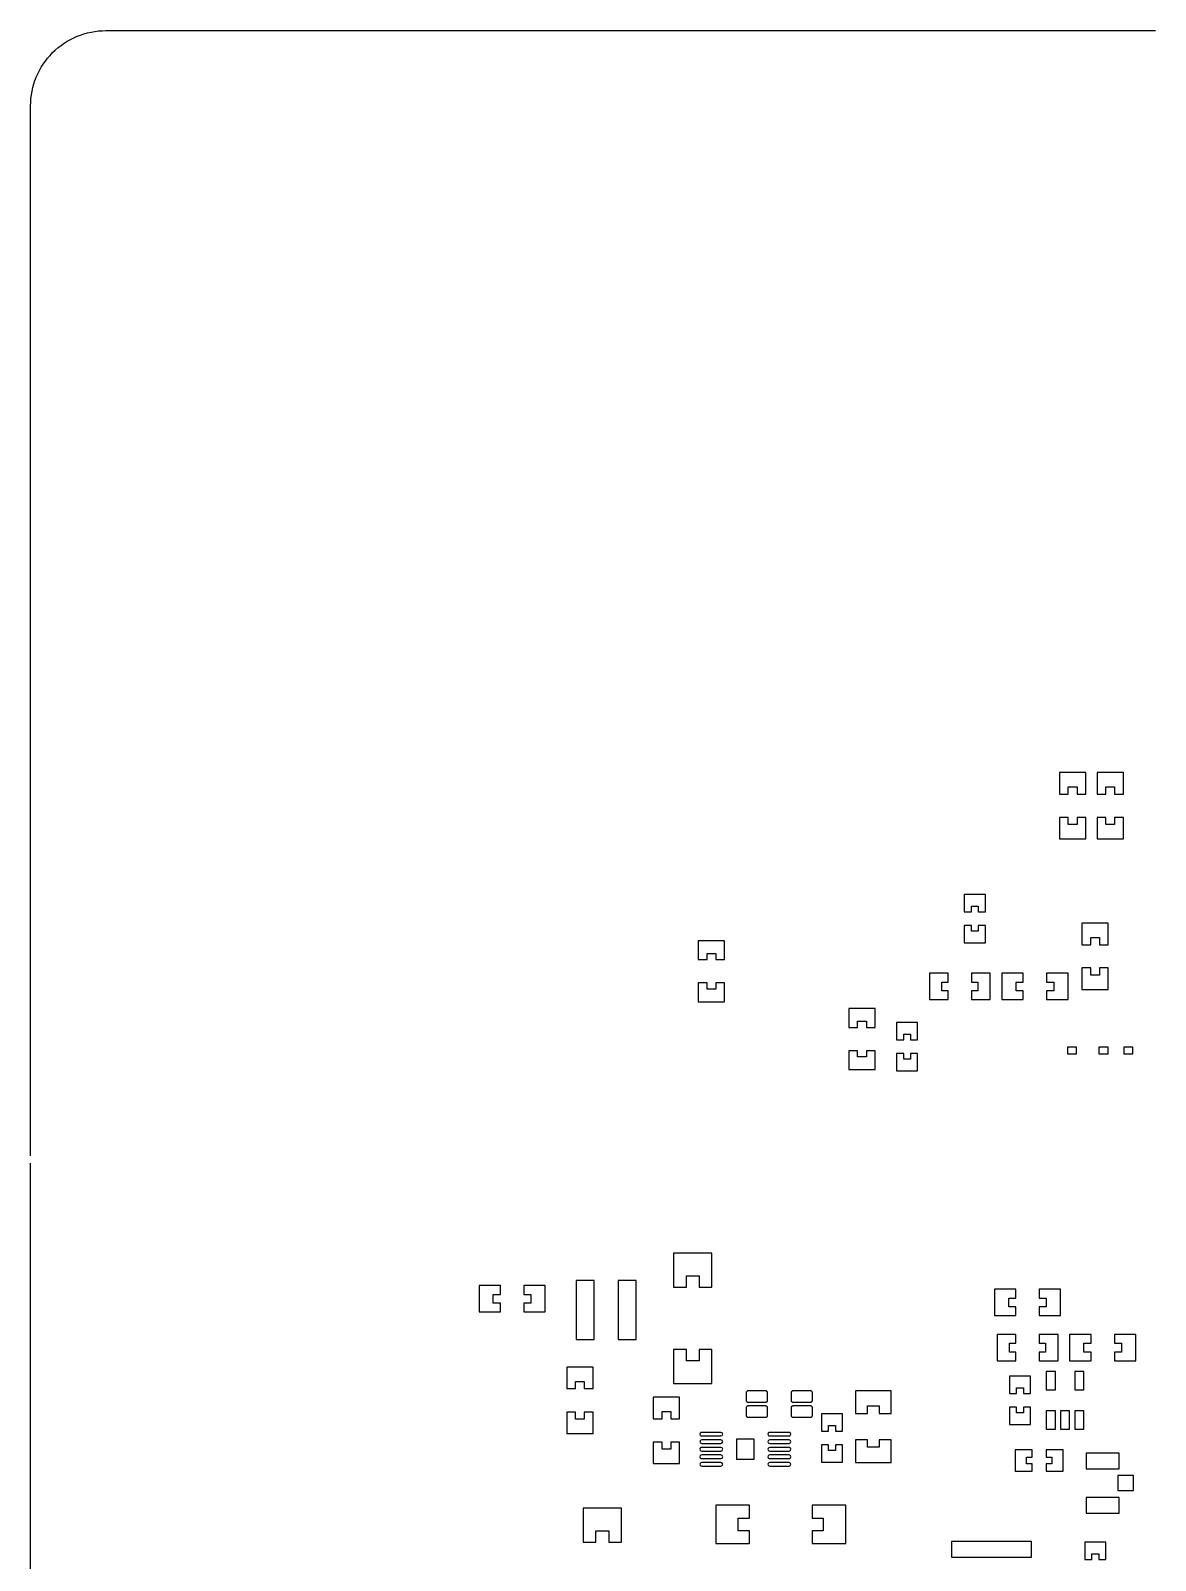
# Model space of a CAD drawing. Extents: x -75 to 75, y -125 to 75.
# Drawn here: x -75 to -0.3, y -26.6 to 75 of the extents above; entities that cross this region are included whole.
import ezdxf

# ---------------------------------------------------------------- set-up
doc = ezdxf.new("R2010")
doc.units = 0
doc.header["$MEASUREMENT"] = 0
doc.layers.get('0').update_dxf_attribs({"linetype": 'CONTINUOUS'})

msp = doc.modelspace()

# ---------------------------------------------------------------- linework, layer by layer
for points in [[(-75.00042, 69.999702, -0.414214), (-70.000425, 74.999712), (-70.000425, 74.999712), (-0.250414, 74.999712)], [(-0.250414, -75.000293), (-70.000425, -75.000293), (-70.000425, -75.000293, -0.414214), (-75.00042, -70.000298), (-75.00042, -70.000298), (-75.00042, -0.250297)], [(-26.16, -16.37), (-27.32, -16.37), (-27.32, -16.37), (-27.33, -16.38), (-27.33, -16.38), (-27.34, -16.38), (-27.34, -16.38), (-27.36, -16.38), (-27.36, -16.38), (-27.37, -16.39), (-27.37, -16.39), (-27.38, -16.39), (-27.38, -16.39), (-27.39, -16.4), (-27.39, -16.4), (-27.41, -16.41), (-27.41, -16.41), (-27.43, -16.43), (-27.43, -16.43), (-27.43, -16.44), (-27.43, -16.44), (-27.44, -16.46), (-27.44, -16.46), (-27.44, -16.47), (-27.44, -16.47), (-27.45, -16.48), (-27.45, -16.48), (-27.45, -16.49), (-27.45, -16.49), (-27.45, -16.51), (-27.45, -16.51), (-27.45, -16.99), (-27.45, -16.99), (-27.45, -17.01), (-27.45, -17.01), (-27.45, -17.02), (-27.45, -17.02), (-27.44, -17.03), (-27.44, -17.03), (-27.44, -17.04), (-27.44, -17.04), (-27.43, -17.06), (-27.43, -17.06), (-27.43, -17.07), (-27.43, -17.07), (-27.41, -17.09), (-27.41, -17.09), (-27.39, -17.1), (-27.39, -17.1), (-27.38, -17.11), (-27.38, -17.11), (-27.37, -17.12), (-27.37, -17.12), (-27.36, -17.12), (-27.36, -17.12), (-27.34, -17.12), (-27.34, -17.12), (-27.33, -17.12), (-27.33, -17.12), (-27.32, -17.12), (-27.32, -17.12), (-26.74, -17.12), (-26.74, -17.12, 0.006667), (-26.74, -17.13), (-26.74, -17.13), (-26.74, -17.12), (-26.74, -17.12), (-26.16, -17.12), (-26.16, -17.12), (-26.14, -17.12), (-26.14, -17.12), (-26.13, -17.12), (-26.13, -17.12), (-26.12, -17.12), (-26.12, -17.12), (-26.11, -17.12), (-26.11, -17.12), (-26.09, -17.11), (-26.09, -17.11), (-26.08, -17.1), (-26.08, -17.1), (-26.06, -17.09), (-26.06, -17.09), (-26.05, -17.07), (-26.05, -17.07), (-26.04, -17.06), (-26.04, -17.06), (-26.03, -17.04), (-26.03, -17.04), (-26.03, -17.03), (-26.03, -17.03), (-26.03, -17.02), (-26.03, -17.02), (-26.03, -17.01), (-26.03, -17.01), (-26.02, -16.99), (-26.02, -16.99), (-26.02, -16.51), (-26.02, -16.51), (-26.03, -16.49), (-26.03, -16.49), (-26.03, -16.48), (-26.03, -16.48), (-26.03, -16.47), (-26.03, -16.47), (-26.03, -16.46), (-26.03, -16.46), (-26.04, -16.44), (-26.04, -16.44), (-26.05, -16.43), (-26.05, -16.43), (-26.06, -16.41), (-26.06, -16.41), (-26.08, -16.4), (-26.08, -16.4), (-26.09, -16.39), (-26.09, -16.39), (-26.11, -16.39), (-26.11, -16.39), (-26.12, -16.38), (-26.12, -16.38), (-26.13, -16.38), (-26.13, -16.38), (-26.14, -16.38), (-26.14, -16.38), (-26.16, -16.37)], [(-23.17, -16.37), (-24.33, -16.37), (-24.33, -16.37), (-24.34, -16.38), (-24.34, -16.38), (-24.36, -16.38), (-24.36, -16.38), (-24.37, -16.38), (-24.37, -16.38), (-24.38, -16.39), (-24.38, -16.39), (-24.39, -16.39), (-24.39, -16.39), (-24.4, -16.4), (-24.4, -16.4), (-24.41, -16.4), (-24.41, -16.4), (-24.42, -16.41), (-24.42, -16.41), (-24.43, -16.42), (-24.43, -16.42), (-24.44, -16.43), (-24.44, -16.43), (-24.45, -16.44), (-24.45, -16.44), (-24.45, -16.46), (-24.45, -16.46), (-24.46, -16.47), (-24.46, -16.47), (-24.46, -16.48), (-24.46, -16.48), (-24.46, -16.49), (-24.46, -16.49), (-24.46, -16.51), (-24.46, -16.51), (-24.46, -16.99), (-24.46, -16.99), (-24.46, -17.01), (-24.46, -17.01), (-24.46, -17.02), (-24.46, -17.02), (-24.46, -17.03), (-24.46, -17.03), (-24.45, -17.04), (-24.45, -17.04), (-24.45, -17.06), (-24.45, -17.06), (-24.44, -17.07), (-24.44, -17.07), (-24.43, -17.08), (-24.43, -17.08), (-24.42, -17.09), (-24.42, -17.09), (-24.41, -17.09), (-24.41, -17.09), (-24.4, -17.1), (-24.4, -17.1), (-24.39, -17.11), (-24.39, -17.11), (-24.38, -17.12), (-24.38, -17.12), (-24.37, -17.12), (-24.37, -17.12), (-24.36, -17.12), (-24.36, -17.12), (-24.34, -17.12), (-24.34, -17.12), (-24.33, -17.12), (-24.33, -17.12), (-23.75, -17.12), (-23.75, -17.12, 0.006667), (-23.75, -17.13), (-23.75, -17.13), (-23.75, -17.12), (-23.75, -17.12), (-23.17, -17.12), (-23.17, -17.12), (-23.16, -17.12), (-23.16, -17.12), (-23.14, -17.12), (-23.14, -17.12), (-23.13, -17.12), (-23.13, -17.12), (-23.12, -17.12), (-23.12, -17.12), (-23.11, -17.11), (-23.11, -17.11), (-23.1, -17.1), (-23.1, -17.1), (-23.08, -17.09), (-23.08, -17.09), (-23.07, -17.08), (-23.07, -17.08), (-23.06, -17.07), (-23.06, -17.07), (-23.05, -17.06), (-23.05, -17.06), (-23.05, -17.04), (-23.05, -17.04), (-23.04, -17.03), (-23.04, -17.03), (-23.04, -17.02), (-23.04, -17.02), (-23.04, -17.01), (-23.04, -17.01), (-23.04, -16.99), (-23.04, -16.99), (-23.04, -16.51), (-23.04, -16.51), (-23.04, -16.49), (-23.04, -16.49), (-23.04, -16.48), (-23.04, -16.48), (-23.04, -16.47), (-23.04, -16.47), (-23.05, -16.46), (-23.05, -16.46), (-23.05, -16.44), (-23.05, -16.44), (-23.06, -16.43), (-23.06, -16.43), (-23.07, -16.42), (-23.07, -16.42), (-23.08, -16.41), (-23.08, -16.41), (-23.08, -16.4), (-23.08, -16.4), (-23.1, -16.4), (-23.1, -16.4), (-23.11, -16.39), (-23.11, -16.39), (-23.12, -16.39), (-23.12, -16.39), (-23.13, -16.38), (-23.13, -16.38), (-23.14, -16.38), (-23.14, -16.38), (-23.16, -16.38), (-23.16, -16.38), (-23.17, -16.37)], [(-29.12, -18.37, 1), (-29.12, -18.13), (-29.12, -18.13), (-30.4, -18.13), (-30.4, -18.13, 1.042534), (-30.4, -18.37), (-30.4, -18.37), (-29.12, -18.37)], [(-24.6, -18.37, 1.03388), (-24.6, -18.13), (-24.6, -18.13), (-25.88, -18.13), (-25.88, -18.13, 1.008376), (-25.88, -18.37), (-25.88, -18.37), (-24.6, -18.37)], [(-29.12, -18.87, 1), (-29.12, -18.63), (-29.12, -18.63), (-30.4, -18.63), (-30.4, -18.63, 1.042534), (-30.4, -18.87), (-30.4, -18.87), (-29.12, -18.87)], [(-29.12, -19.37, 1), (-29.12, -19.13), (-29.12, -19.13), (-30.4, -19.13), (-30.4, -19.13, 1.042534), (-30.4, -19.37), (-30.4, -19.37), (-29.12, -19.37)], [(-24.6, -18.87, 1.03388), (-24.6, -18.63), (-24.6, -18.63), (-25.88, -18.63), (-25.88, -18.63, 1.008376), (-25.88, -18.87), (-25.88, -18.87), (-24.6, -18.87)], [(-24.6, -19.37, 1.03388), (-24.6, -19.13), (-24.6, -19.13), (-25.88, -19.13), (-25.88, -19.13, 1.008376), (-25.88, -19.37), (-25.88, -19.37), (-24.6, -19.37)], [(-29.12, -19.87, 1), (-29.12, -19.63), (-29.12, -19.63), (-30.4, -19.63), (-30.4, -19.63, 1.042534), (-30.4, -19.87), (-30.4, -19.87), (-29.12, -19.87)], [(-29.12, -20.37, 1), (-29.12, -20.13), (-29.12, -20.13), (-30.4, -20.13), (-30.4, -20.13, 1.042534), (-30.4, -20.37), (-30.4, -20.37), (-29.12, -20.37)], [(-24.6, -19.87, 1.03388), (-24.6, -19.63), (-24.6, -19.63), (-25.88, -19.63), (-25.88, -19.63, 1.008376), (-25.88, -19.87), (-25.88, -19.87), (-24.6, -19.87)], [(-24.6, -20.37, 1.03388), (-24.6, -20.13), (-24.6, -20.13), (-25.88, -20.13), (-25.88, -20.13, 1.008376), (-25.88, -20.37), (-25.88, -20.37), (-24.6, -20.37)]]:
    msp.add_lwpolyline(points, format="xyb")
for points in [[(-75.00042, 0.249696), (-75.00042, 69.999702)], [(-4.88, 25.7), (-6.62, 25.7), (-6.62, 25.7), (-6.62, 24.27), (-6.62, 24.27), (-6.04, 24.27), (-6.04, 24.27), (-6.04, 24.75), (-6.04, 24.75), (-5.46, 24.75), (-5.46, 24.75), (-5.46, 24.27), (-5.46, 24.27), (-4.88, 24.27), (-4.88, 24.27), (-4.88, 25.7)], [(-2.37, 25.7), (-4.12, 25.7), (-4.12, 25.7), (-4.12, 24.27), (-4.12, 24.27), (-3.54, 24.27), (-3.54, 24.27), (-3.54, 24.75), (-3.54, 24.75), (-2.96, 24.75), (-2.96, 24.75), (-2.96, 24.27), (-2.96, 24.27), (-2.37, 24.27), (-2.37, 24.27), (-2.37, 25.7)], [(-4.88, 22.72), (-5.46, 22.72), (-5.46, 22.72), (-5.46, 22.25), (-5.46, 22.25), (-6.04, 22.25), (-6.04, 22.25), (-6.04, 22.72), (-6.04, 22.72), (-6.62, 22.72), (-6.62, 22.72), (-6.62, 21.3), (-6.62, 21.3), (-4.88, 21.3), (-4.88, 21.3), (-4.88, 22.72)], [(-2.37, 22.72), (-2.96, 22.72), (-2.96, 22.72), (-2.96, 22.25), (-2.96, 22.25), (-3.54, 22.25), (-3.54, 22.25), (-3.54, 22.72), (-3.54, 22.72), (-4.12, 22.72), (-4.12, 22.72), (-4.12, 21.3), (-4.12, 21.3), (-2.37, 21.3), (-2.37, 21.3), (-2.37, 22.72)], [(-11.55, 17.6), (-12.95, 17.6), (-12.95, 17.6), (-12.95, 16.45), (-12.95, 16.45), (-12.48, 16.45), (-12.48, 16.45), (-12.48, 16.83), (-12.48, 16.83), (-12.02, 16.83), (-12.02, 16.83), (-12.02, 16.45), (-12.02, 16.45), (-11.55, 16.45), (-11.55, 16.45), (-11.55, 17.6)], [(-11.55, 15.55), (-12.02, 15.55), (-12.02, 15.55), (-12.02, 15.17), (-12.02, 15.17), (-12.48, 15.17), (-12.48, 15.17), (-12.48, 15.55), (-12.48, 15.55), (-12.95, 15.55), (-12.95, 15.55), (-12.95, 14.4), (-12.95, 14.4), (-11.55, 14.4), (-11.55, 14.4), (-11.55, 15.55)], [(-3.38, 15.7), (-5.13, 15.7), (-5.13, 15.7), (-5.13, 14.27), (-5.13, 14.27), (-4.54, 14.27), (-4.54, 14.27), (-4.54, 14.75), (-4.54, 14.75), (-3.96, 14.75), (-3.96, 14.75), (-3.96, 14.27), (-3.96, 14.27), (-3.38, 14.27), (-3.38, 14.27), (-3.38, 15.7)], [(-28.88, 14.53), (-30.63, 14.53), (-30.63, 14.53), (-30.63, 13.28), (-30.63, 13.28), (-30.04, 13.28), (-30.04, 13.28), (-30.04, 13.69), (-30.04, 13.69), (-29.46, 13.69), (-29.46, 13.69), (-29.46, 13.28), (-29.46, 13.28), (-28.88, 13.28), (-28.88, 13.28), (-28.88, 14.53)], [(-14.02, 12.37), (-15.27, 12.37), (-15.27, 12.37), (-15.27, 10.63), (-15.27, 10.63), (-14.02, 10.63), (-14.02, 10.63), (-14.02, 11.21), (-14.02, 11.21), (-14.44, 11.21), (-14.44, 11.21), (-14.44, 11.79), (-14.44, 11.79), (-14.02, 11.79), (-14.02, 11.79), (-14.02, 12.37)], [(-11.23, 12.37), (-12.47, 12.37), (-12.47, 12.37), (-12.47, 11.79), (-12.47, 11.79), (-12.06, 11.79), (-12.06, 11.79), (-12.06, 11.21), (-12.06, 11.21), (-12.47, 11.21), (-12.47, 11.21), (-12.47, 10.63), (-12.47, 10.63), (-11.23, 10.63), (-11.23, 10.63), (-11.23, 12.37)], [(-9.03, 12.37), (-10.45, 12.37), (-10.45, 12.37), (-10.45, 10.63), (-10.45, 10.63), (-9.03, 10.63), (-9.03, 10.63), (-9.03, 11.21), (-9.03, 11.21), (-9.5, 11.21), (-9.5, 11.21), (-9.5, 11.79), (-9.5, 11.79), (-9.03, 11.79), (-9.03, 11.79), (-9.03, 12.37)], [(-6.05, 12.37), (-7.48, 12.37), (-7.48, 12.37), (-7.48, 11.79), (-7.48, 11.79), (-7, 11.79), (-7, 11.79), (-7, 11.21), (-7, 11.21), (-7.48, 11.21), (-7.48, 11.21), (-7.48, 10.63), (-7.48, 10.63), (-6.05, 10.63), (-6.05, 10.63), (-6.05, 12.37)], [(-3.38, 12.73), (-3.96, 12.73), (-3.96, 12.73), (-3.96, 12.25), (-3.96, 12.25), (-4.54, 12.25), (-4.54, 12.25), (-4.54, 12.73), (-4.54, 12.73), (-5.13, 12.73), (-5.13, 12.73), (-5.13, 11.3), (-5.13, 11.3), (-3.38, 11.3), (-3.38, 11.3), (-3.38, 12.73)], [(-28.88, 11.73), (-29.46, 11.73), (-29.46, 11.73), (-29.46, 11.31), (-29.46, 11.31), (-30.04, 11.31), (-30.04, 11.31), (-30.04, 11.73), (-30.04, 11.73), (-30.63, 11.73), (-30.63, 11.73), (-30.63, 10.48), (-30.63, 10.48), (-28.88, 10.48), (-28.88, 10.48), (-28.88, 11.73)], [(-18.87, 10.03), (-20.63, 10.03), (-20.63, 10.03), (-20.63, 8.77), (-20.63, 8.77), (-20.04, 8.77), (-20.04, 8.77), (-20.04, 9.19), (-20.04, 9.19), (-19.46, 9.19), (-19.46, 9.19), (-19.46, 8.77), (-19.46, 8.77), (-18.87, 8.77), (-18.87, 8.77), (-18.87, 10.03)], [(-16.05, 9.1), (-17.45, 9.1), (-17.45, 9.1), (-17.45, 7.95), (-17.45, 7.95), (-16.98, 7.95), (-16.98, 7.95), (-16.98, 8.33), (-16.98, 8.33), (-16.52, 8.33), (-16.52, 8.33), (-16.52, 7.95), (-16.52, 7.95), (-16.05, 7.95), (-16.05, 7.95), (-16.05, 9.1)], [(-18.87, 7.22), (-19.46, 7.22), (-19.46, 7.22), (-19.46, 6.81), (-19.46, 6.81), (-20.04, 6.81), (-20.04, 6.81), (-20.04, 7.22), (-20.04, 7.22), (-20.63, 7.22), (-20.63, 7.22), (-20.63, 5.98), (-20.63, 5.98), (-18.87, 5.98), (-18.87, 5.98), (-18.87, 7.22)], [(-5.5, 7.47), (-6.1, 7.47), (-6.1, 7.47), (-6.1, 7.03), (-6.1, 7.03), (-5.5, 7.03), (-5.5, 7.03), (-5.5, 7.47)], [(-3.4, 7.47), (-4, 7.47), (-4, 7.47), (-4, 7.03), (-4, 7.03), (-3.4, 7.03), (-3.4, 7.03), (-3.4, 7.47)], [(-1.75, 7.47), (-2.35, 7.47), (-2.35, 7.47), (-2.35, 7.03), (-2.35, 7.03), (-1.75, 7.03), (-1.75, 7.03), (-1.75, 7.47)], [(-16.05, 7.05), (-16.52, 7.05), (-16.52, 7.05), (-16.52, 6.67), (-16.52, 6.67), (-16.98, 6.67), (-16.98, 6.67), (-16.98, 7.05), (-16.98, 7.05), (-17.45, 7.05), (-17.45, 7.05), (-17.45, 5.9), (-17.45, 5.9), (-16.05, 5.9), (-16.05, 5.9), (-16.05, 7.05)], [(-29.73, -6.23), (-32.27, -6.23), (-32.27, -6.23), (-32.27, -8.48), (-32.27, -8.48), (-31.42, -8.48), (-31.42, -8.48), (-31.42, -7.72), (-31.42, -7.72), (-30.57, -7.72), (-30.57, -7.72), (-30.57, -8.48), (-30.57, -8.48), (-29.73, -8.48), (-29.73, -8.48), (-29.73, -6.23)], [(-37.55, -8.05), (-38.75, -8.05), (-38.75, -8.05), (-38.75, -11.95), (-38.75, -11.95), (-37.55, -11.95), (-37.55, -11.95), (-37.55, -8.05)], [(-34.75, -8.05), (-35.95, -8.05), (-35.95, -8.05), (-35.95, -11.95), (-35.95, -11.95), (-34.75, -11.95), (-34.75, -11.95), (-34.75, -8.05)], [(-43.77, -8.38), (-45.2, -8.38), (-45.2, -8.38), (-45.2, -10.13), (-45.2, -10.13), (-43.77, -10.13), (-43.77, -10.13), (-43.77, -9.54), (-43.77, -9.54), (-44.25, -9.54), (-44.25, -9.54), (-44.25, -8.96), (-44.25, -8.96), (-43.77, -8.96), (-43.77, -8.96), (-43.77, -8.38)], [(-40.8, -8.38), (-42.22, -8.38), (-42.22, -8.38), (-42.22, -8.96), (-42.22, -8.96), (-41.75, -8.96), (-41.75, -8.96), (-41.75, -9.54), (-41.75, -9.54), (-42.22, -9.54), (-42.22, -9.54), (-42.22, -10.13), (-42.22, -10.13), (-40.8, -10.13), (-40.8, -10.13), (-40.8, -8.38)], [(-9.53, -8.62), (-10.95, -8.62), (-10.95, -8.62), (-10.95, -10.37), (-10.95, -10.37), (-9.53, -10.37), (-9.53, -10.37), (-9.53, -9.79), (-9.53, -9.79), (-10, -9.79), (-10, -9.79), (-10, -9.21), (-10, -9.21), (-9.53, -9.21), (-9.53, -9.21), (-9.53, -8.62)], [(-6.55, -8.62), (-7.97, -8.62), (-7.97, -8.62), (-7.97, -9.21), (-7.97, -9.21), (-7.5, -9.21), (-7.5, -9.21), (-7.5, -9.79), (-7.5, -9.79), (-7.97, -9.79), (-7.97, -9.79), (-7.97, -10.37), (-7.97, -10.37), (-6.55, -10.37), (-6.55, -10.37), (-6.55, -8.62)], [(-9.53, -11.63), (-10.77, -11.63), (-10.77, -11.63), (-10.77, -13.38), (-10.77, -13.38), (-9.53, -13.38), (-9.53, -13.38), (-9.53, -12.79), (-9.53, -12.79), (-9.94, -12.79), (-9.94, -12.79), (-9.94, -12.21), (-9.94, -12.21), (-9.53, -12.21), (-9.53, -12.21), (-9.53, -11.63)], [(-6.72, -11.63), (-7.97, -11.63), (-7.97, -11.63), (-7.97, -12.21), (-7.97, -12.21), (-7.56, -12.21), (-7.56, -12.21), (-7.56, -12.79), (-7.56, -12.79), (-7.97, -12.79), (-7.97, -12.79), (-7.97, -13.38), (-7.97, -13.38), (-6.72, -13.38), (-6.72, -13.38), (-6.72, -11.63)], [(-4.53, -11.63), (-5.95, -11.63), (-5.95, -11.63), (-5.95, -13.38), (-5.95, -13.38), (-4.53, -13.38), (-4.53, -13.38), (-4.53, -12.79), (-4.53, -12.79), (-5, -12.79), (-5, -12.79), (-5, -12.21), (-5, -12.21), (-4.53, -12.21), (-4.53, -12.21), (-4.53, -11.63)], [(-1.55, -11.63), (-2.98, -11.63), (-2.98, -11.63), (-2.98, -12.21), (-2.98, -12.21), (-2.5, -12.21), (-2.5, -12.21), (-2.5, -12.79), (-2.5, -12.79), (-2.98, -12.79), (-2.98, -12.79), (-2.98, -13.38), (-2.98, -13.38), (-1.55, -13.38), (-1.55, -13.38), (-1.55, -11.63)], [(-29.73, -12.62), (-30.57, -12.62), (-30.57, -12.62), (-30.57, -13.38), (-30.57, -13.38), (-31.42, -13.38), (-31.42, -13.38), (-31.42, -12.62), (-31.42, -12.62), (-32.27, -12.62), (-32.27, -12.62), (-32.27, -14.88), (-32.27, -14.88), (-29.73, -14.88), (-29.73, -14.88), (-29.73, -12.62)], [(-37.62, -13.8), (-39.37, -13.8), (-39.37, -13.8), (-39.37, -15.22), (-39.37, -15.22), (-38.79, -15.22), (-38.79, -15.22), (-38.79, -14.75), (-38.79, -14.75), (-38.21, -14.75), (-38.21, -14.75), (-38.21, -15.22), (-38.21, -15.22), (-37.62, -15.22), (-37.62, -15.22), (-37.62, -13.8)], [(-6.9, -14.08), (-7.5, -14.08), (-7.5, -14.08), (-7.5, -15.3), (-7.5, -15.3), (-6.9, -15.3), (-6.9, -15.3), (-6.9, -14.08)], [(-5, -14.08), (-5.6, -14.08), (-5.6, -14.08), (-5.6, -15.3), (-5.6, -15.3), (-5, -15.3), (-5, -15.3), (-5, -14.08)], [(-8.55, -14.4), (-9.95, -14.4), (-9.95, -14.4), (-9.95, -15.55), (-9.95, -15.55), (-9.48, -15.55), (-9.48, -15.55), (-9.48, -15.17), (-9.48, -15.17), (-9.02, -15.17), (-9.02, -15.17), (-9.02, -15.55), (-9.02, -15.55), (-8.55, -15.55), (-8.55, -15.55), (-8.55, -14.4)], [(-31.87, -15.8), (-33.62, -15.8), (-33.62, -15.8), (-33.62, -17.23), (-33.62, -17.23), (-33.04, -17.23), (-33.04, -17.23), (-33.04, -16.75), (-33.04, -16.75), (-32.46, -16.75), (-32.46, -16.75), (-32.46, -17.23), (-32.46, -17.23), (-31.87, -17.23), (-31.87, -17.23), (-31.87, -15.8)], [(-26.16, -15.38), (-27.32, -15.38), (-27.32, -15.38), (-27.33, -15.38), (-27.33, -15.38), (-27.34, -15.38), (-27.34, -15.38), (-27.36, -15.38), (-27.36, -15.38), (-27.37, -15.39), (-27.37, -15.39), (-27.38, -15.39), (-27.38, -15.39), (-27.39, -15.4), (-27.39, -15.4), (-27.41, -15.41), (-27.41, -15.41), (-27.43, -15.43), (-27.43, -15.43), (-27.43, -15.44), (-27.43, -15.44), (-27.44, -15.46), (-27.44, -15.46), (-27.44, -15.47), (-27.44, -15.47), (-27.45, -15.48), (-27.45, -15.48), (-27.45, -15.49), (-27.45, -15.49), (-27.45, -15.51), (-27.45, -15.51), (-27.45, -15.99), (-27.45, -15.99), (-27.45, -16.01), (-27.45, -16.01), (-27.45, -16.02), (-27.45, -16.02), (-27.44, -16.03), (-27.44, -16.03), (-27.44, -16.04), (-27.44, -16.04), (-27.43, -16.06), (-27.43, -16.06), (-27.43, -16.07), (-27.43, -16.07), (-27.41, -16.09), (-27.41, -16.09), (-27.39, -16.1), (-27.39, -16.1), (-27.38, -16.11), (-27.38, -16.11), (-27.37, -16.12), (-27.37, -16.12), (-27.36, -16.12), (-27.36, -16.12), (-27.34, -16.12), (-27.34, -16.12), (-27.33, -16.12), (-27.33, -16.12), (-27.32, -16.12), (-27.32, -16.12), (-26.16, -16.12), (-26.16, -16.12), (-26.14, -16.12), (-26.14, -16.12), (-26.13, -16.12), (-26.13, -16.12), (-26.12, -16.12), (-26.12, -16.12), (-26.11, -16.12), (-26.11, -16.12), (-26.09, -16.11), (-26.09, -16.11), (-26.08, -16.1), (-26.08, -16.1), (-26.06, -16.09), (-26.06, -16.09), (-26.05, -16.07), (-26.05, -16.07), (-26.04, -16.06), (-26.04, -16.06), (-26.03, -16.04), (-26.03, -16.04), (-26.03, -16.03), (-26.03, -16.03), (-26.03, -16.02), (-26.03, -16.02), (-26.03, -16.01), (-26.03, -16.01), (-26.02, -15.99), (-26.02, -15.99), (-26.02, -15.51), (-26.02, -15.51), (-26.03, -15.49), (-26.03, -15.49), (-26.03, -15.48), (-26.03, -15.48), (-26.03, -15.47), (-26.03, -15.47), (-26.03, -15.46), (-26.03, -15.46), (-26.04, -15.44), (-26.04, -15.44), (-26.05, -15.43), (-26.05, -15.43), (-26.06, -15.41), (-26.06, -15.41), (-26.08, -15.4), (-26.08, -15.4), (-26.09, -15.39), (-26.09, -15.39), (-26.11, -15.39), (-26.11, -15.39), (-26.12, -15.38), (-26.12, -15.38), (-26.13, -15.38), (-26.13, -15.38), (-26.14, -15.38), (-26.14, -15.38), (-26.16, -15.38)], [(-23.17, -15.38), (-24.33, -15.38), (-24.33, -15.38), (-24.34, -15.38), (-24.34, -15.38), (-24.36, -15.38), (-24.36, -15.38), (-24.37, -15.38), (-24.37, -15.38), (-24.38, -15.39), (-24.38, -15.39), (-24.39, -15.39), (-24.39, -15.39), (-24.4, -15.4), (-24.4, -15.4), (-24.41, -15.41), (-24.41, -15.41), (-24.42, -15.41), (-24.42, -15.41), (-24.43, -15.42), (-24.43, -15.42), (-24.44, -15.43), (-24.44, -15.43), (-24.45, -15.44), (-24.45, -15.44), (-24.45, -15.46), (-24.45, -15.46), (-24.46, -15.47), (-24.46, -15.47), (-24.46, -15.48), (-24.46, -15.48), (-24.46, -15.49), (-24.46, -15.49), (-24.46, -15.51), (-24.46, -15.51), (-24.46, -15.99), (-24.46, -15.99), (-24.46, -16.01), (-24.46, -16.01), (-24.46, -16.02), (-24.46, -16.02), (-24.46, -16.03), (-24.46, -16.03), (-24.45, -16.04), (-24.45, -16.04), (-24.45, -16.06), (-24.45, -16.06), (-24.44, -16.07), (-24.44, -16.07), (-24.43, -16.08), (-24.43, -16.08), (-24.42, -16.09), (-24.42, -16.09), (-24.41, -16.09), (-24.41, -16.09), (-24.4, -16.1), (-24.4, -16.1), (-24.39, -16.11), (-24.39, -16.11), (-24.38, -16.12), (-24.38, -16.12), (-24.37, -16.12), (-24.37, -16.12), (-24.36, -16.12), (-24.36, -16.12), (-24.34, -16.12), (-24.34, -16.12), (-24.33, -16.12), (-24.33, -16.12), (-23.17, -16.12), (-23.17, -16.12), (-23.16, -16.12), (-23.16, -16.12), (-23.14, -16.12), (-23.14, -16.12), (-23.13, -16.12), (-23.13, -16.12), (-23.12, -16.12), (-23.12, -16.12), (-23.11, -16.11), (-23.11, -16.11), (-23.1, -16.1), (-23.1, -16.1), (-23.08, -16.09), (-23.08, -16.09), (-23.07, -16.08), (-23.07, -16.08), (-23.06, -16.07), (-23.06, -16.07), (-23.05, -16.06), (-23.05, -16.06), (-23.05, -16.04), (-23.05, -16.04), (-23.04, -16.03), (-23.04, -16.03), (-23.04, -16.02), (-23.04, -16.02), (-23.04, -16.01), (-23.04, -16.01), (-23.04, -15.99), (-23.04, -15.99), (-23.04, -15.51), (-23.04, -15.51), (-23.04, -15.49), (-23.04, -15.49), (-23.04, -15.48), (-23.04, -15.48), (-23.04, -15.47), (-23.04, -15.47), (-23.05, -15.46), (-23.05, -15.46), (-23.05, -15.44), (-23.05, -15.44), (-23.06, -15.43), (-23.06, -15.43), (-23.07, -15.42), (-23.07, -15.42), (-23.08, -15.41), (-23.08, -15.41), (-23.1, -15.4), (-23.1, -15.4), (-23.11, -15.39), (-23.11, -15.39), (-23.12, -15.39), (-23.12, -15.39), (-23.13, -15.38), (-23.13, -15.38), (-23.14, -15.38), (-23.14, -15.38), (-23.16, -15.38), (-23.16, -15.38), (-23.17, -15.38)], [(-17.82, -15.38), (-20.18, -15.38), (-20.18, -15.38), (-20.18, -16.88), (-20.18, -16.88), (-19.39, -16.88), (-19.39, -16.88), (-19.39, -16.37), (-19.39, -16.37), (-18.61, -16.37), (-18.61, -16.37), (-18.61, -16.88), (-18.61, -16.88), (-17.82, -16.88), (-17.82, -16.88), (-17.82, -15.38)], [(-37.62, -16.78), (-38.21, -16.78), (-38.21, -16.78), (-38.21, -17.25), (-38.21, -17.25), (-38.79, -17.25), (-38.79, -17.25), (-38.79, -16.78), (-38.79, -16.78), (-39.37, -16.78), (-39.37, -16.78), (-39.37, -18.2), (-39.37, -18.2), (-37.62, -18.2), (-37.62, -18.2), (-37.62, -16.78)], [(-21.05, -16.9), (-22.45, -16.9), (-22.45, -16.9), (-22.45, -18.05), (-22.45, -18.05), (-21.98, -18.05), (-21.98, -18.05), (-21.98, -17.67), (-21.98, -17.67), (-21.52, -17.67), (-21.52, -17.67), (-21.52, -18.05), (-21.52, -18.05), (-21.05, -18.05), (-21.05, -18.05), (-21.05, -16.9)], [(-8.55, -16.45), (-9.02, -16.45), (-9.02, -16.45), (-9.02, -16.83), (-9.02, -16.83), (-9.48, -16.83), (-9.48, -16.83), (-9.48, -16.45), (-9.48, -16.45), (-9.95, -16.45), (-9.95, -16.45), (-9.95, -17.6), (-9.95, -17.6), (-8.55, -17.6), (-8.55, -17.6), (-8.55, -16.45)], [(-6.9, -16.7), (-7.5, -16.7), (-7.5, -16.7), (-7.5, -17.92), (-7.5, -17.92), (-6.9, -17.92), (-6.9, -17.92), (-6.9, -16.7)], [(-5.95, -16.7), (-6.55, -16.7), (-6.55, -16.7), (-6.55, -17.92), (-6.55, -17.92), (-5.95, -17.92), (-5.95, -17.92), (-5.95, -16.7)], [(-5, -16.7), (-5.6, -16.7), (-5.6, -16.7), (-5.6, -17.92), (-5.6, -17.92), (-5, -17.92), (-5, -17.92), (-5, -16.7)], [(-31.87, -18.78), (-32.46, -18.78), (-32.46, -18.78), (-32.46, -19.25), (-32.46, -19.25), (-33.04, -19.25), (-33.04, -19.25), (-33.04, -18.78), (-33.04, -18.78), (-33.62, -18.78), (-33.62, -18.78), (-33.62, -20.2), (-33.62, -20.2), (-31.87, -20.2), (-31.87, -20.2), (-31.87, -18.78)], [(-26.91, -18.59), (-28.09, -18.59), (-28.09, -18.59), (-28.09, -19.91), (-28.09, -19.91), (-26.91, -19.91), (-26.91, -19.91), (-26.91, -18.59)], [(-21.05, -18.95), (-21.52, -18.95), (-21.52, -18.95), (-21.52, -19.33), (-21.52, -19.33), (-21.98, -19.33), (-21.98, -19.33), (-21.98, -18.95), (-21.98, -18.95), (-22.45, -18.95), (-22.45, -18.95), (-22.45, -20.1), (-22.45, -20.1), (-21.05, -20.1), (-21.05, -20.1), (-21.05, -18.95)], [(-17.82, -18.63), (-18.61, -18.63), (-18.61, -18.63), (-18.61, -19.12), (-18.61, -19.12), (-19.39, -19.12), (-19.39, -19.12), (-19.39, -18.63), (-19.39, -18.63), (-20.18, -18.63), (-20.18, -18.63), (-20.18, -20.12), (-20.18, -20.12), (-17.82, -20.12), (-17.82, -20.12), (-17.82, -18.63)], [(-8.43, -19.3), (-9.58, -19.3), (-9.58, -19.3), (-9.58, -20.7), (-9.58, -20.7), (-8.43, -20.7), (-8.43, -20.7), (-8.43, -20.23), (-8.43, -20.23), (-8.81, -20.23), (-8.81, -20.23), (-8.81, -19.77), (-8.81, -19.77), (-8.43, -19.77), (-8.43, -19.77), (-8.43, -19.3)], [(-6.37, -19.3), (-7.52, -19.3), (-7.52, -19.3), (-7.52, -19.77), (-7.52, -19.77), (-7.14, -19.77), (-7.14, -19.77), (-7.14, -20.23), (-7.14, -20.23), (-7.52, -20.23), (-7.52, -20.23), (-7.52, -20.7), (-7.52, -20.7), (-6.37, -20.7), (-6.37, -20.7), (-6.37, -19.3)], [(-2.65, -19.5), (-4.85, -19.5), (-4.85, -19.5), (-4.85, -20.55), (-4.85, -20.55), (-2.65, -20.55), (-2.65, -20.55), (-2.65, -19.5)], [(-1.7, -21), (-2.75, -21), (-2.75, -21), (-2.75, -22), (-2.75, -22), (-1.7, -22), (-1.7, -22), (-1.7, -21)], [(-35.73, -23.17), (-38.27, -23.17), (-38.27, -23.17), (-38.27, -25.43), (-38.27, -25.43), (-37.43, -25.43), (-37.43, -25.43), (-37.43, -24.68), (-37.43, -24.68), (-36.58, -24.68), (-36.58, -24.68), (-36.58, -25.43), (-36.58, -25.43), (-35.73, -25.43), (-35.73, -25.43), (-35.73, -23.17)], [(-27.23, -22.97), (-29.47, -22.97), (-29.47, -22.97), (-29.47, -25.52), (-29.47, -25.52), (-27.23, -25.52), (-27.23, -25.52), (-27.23, -24.68), (-27.23, -24.68), (-27.98, -24.68), (-27.98, -24.68), (-27.98, -23.82), (-27.98, -23.82), (-27.23, -23.82), (-27.23, -23.82), (-27.23, -22.97)], [(-20.83, -22.97), (-23.07, -22.97), (-23.07, -22.97), (-23.07, -23.82), (-23.07, -23.82), (-22.32, -23.82), (-22.32, -23.82), (-22.32, -24.68), (-22.32, -24.68), (-23.07, -24.68), (-23.07, -24.68), (-23.07, -25.52), (-23.07, -25.52), (-20.83, -25.52), (-20.83, -25.52), (-20.83, -22.97)], [(-2.65, -22.45), (-4.85, -22.45), (-4.85, -22.45), (-4.85, -23.5), (-4.85, -23.5), (-2.65, -23.5), (-2.65, -23.5), (-2.65, -22.45)], [(-8.49, -25.39), (-13.81, -25.39), (-13.81, -25.39), (-13.81, -26.41), (-13.81, -26.41), (-8.49, -26.41), (-8.49, -26.41), (-8.49, -25.39)], [(-3.55, -25.43), (-4.95, -25.43), (-4.95, -25.43), (-4.95, -26.57), (-4.95, -26.57), (-4.48, -26.57), (-4.48, -26.57), (-4.48, -26.19), (-4.48, -26.19), (-4.02, -26.19), (-4.02, -26.19), (-4.02, -26.57), (-4.02, -26.57), (-3.55, -26.57), (-3.55, -26.57), (-3.55, -25.43)]]:
    msp.add_lwpolyline(points)

doc.saveas('drawing.dxf')
